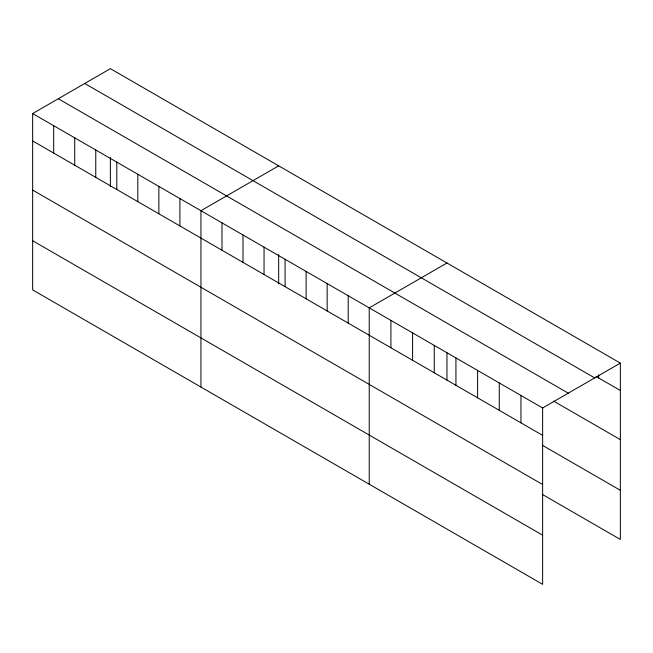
<?xml version="1.0" encoding="UTF-8"?>
<svg xmlns="http://www.w3.org/2000/svg" width="653" height="653" viewBox="0 0 653 653"><rect width="100%" height="100%" fill="white"/><g stroke="black" fill="none" stroke-linecap="round" stroke-linejoin="round"><path stroke-width="0.98" d="M32.65 113.549L542.627 407.978L542.627 584.329L32.65 289.891L32.65 113.549L110.373 68.671L620.35 363.109L620.35 539.451L542.325 494.403M278.668 165.838L200.944 210.707L200.944 387.058M446.962 262.996L369.231 307.873L369.231 484.216M542.627 407.978L620.35 363.109M596.075 376.471L620.35 390.486M84.727 83.486L594.703 377.916M58.297 98.742L568.273 393.171M553.597 401.105L620.35 439.64M32.65 140.926L542.627 435.355M542.325 445.248L620.35 490.289M32.65 190.088L542.627 484.518M32.65 240.737L542.627 535.166M598.679 374.928L598.679 377.973M520.947 395.465L520.947 422.842M499.276 382.952L499.276 410.329M477.604 370.439L477.604 397.816M455.933 357.926L455.933 385.303M446.962 352.702L446.962 380.054M434.253 345.413L434.253 372.79M412.582 332.899L412.582 360.276M390.91 320.386L390.91 347.763M348.196 295.727L348.196 323.104M327.161 283.582L327.161 310.959M306.126 271.436L306.126 298.813M285.092 259.29L285.092 286.667M278.668 254.531L278.668 283.908M264.049 247.144L264.049 274.521M243.014 234.998L243.014 262.384M221.979 222.853L221.979 250.238M179.901 198.569L179.901 225.946M158.867 186.423L158.867 213.8M137.832 174.278L137.832 201.655M116.797 162.132L116.797 189.509M110.373 157.365L110.373 186.742M95.762 149.986L95.762 177.363M74.72 137.84L74.72 165.217M53.685 125.694L53.685 153.071"/></g></svg>
